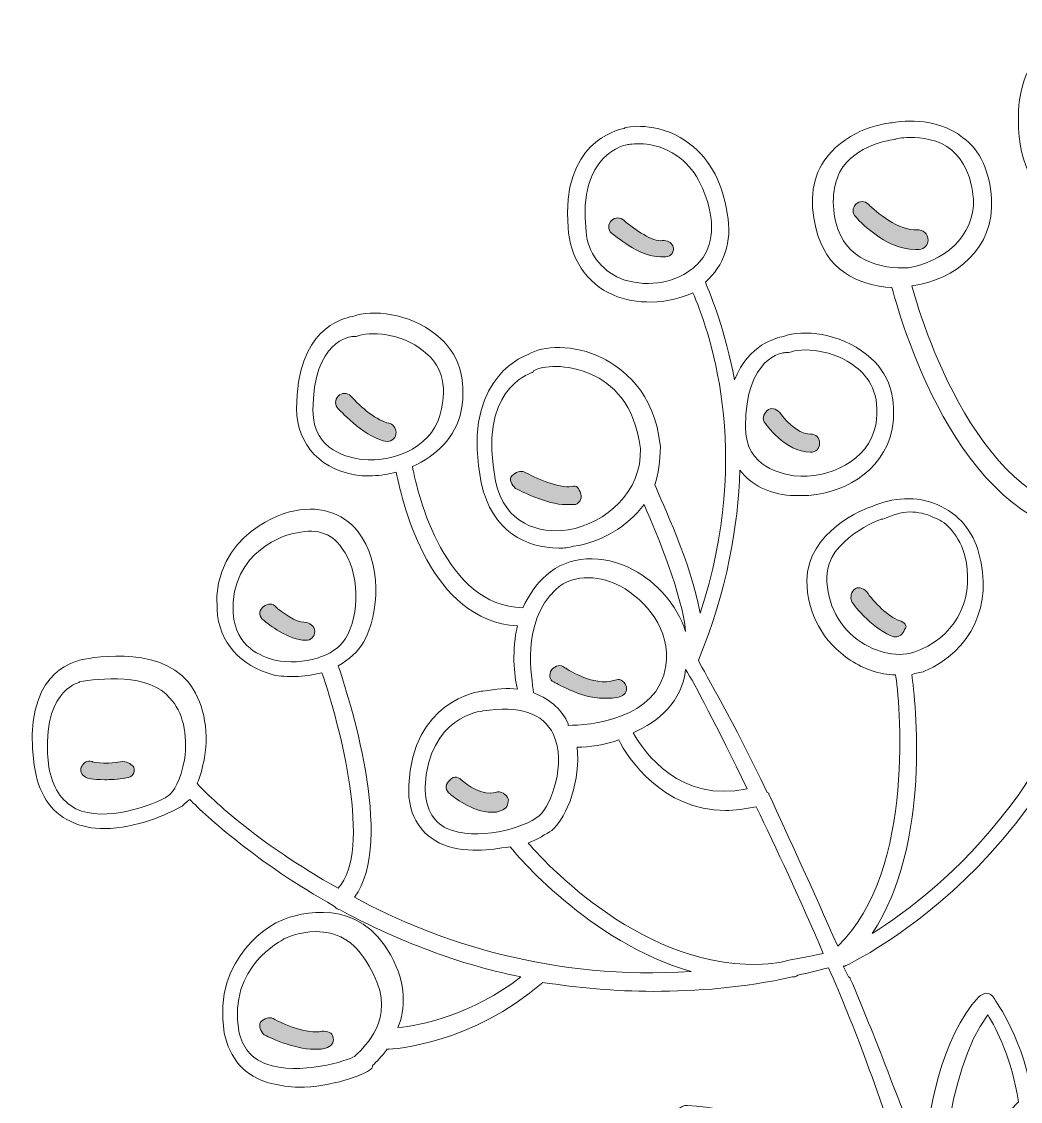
# Model space of a CAD drawing. Extents: x 115 to 387, y -483 to -6.
# Drawn here: x 115.3 to 216.5, y -115.1 to -5.7 of the extents above; entities that cross this region are included whole.
import ezdxf

# ---------------------------------------------------------------- set-up
doc = ezdxf.new("R2010")
doc.units = 0
doc.header["$MEASUREMENT"] = 0
doc.layers.add('Layer 1', color=7, linetype='Continuous')

# ---------------------------------------------------------------- blocks, each defined once
blk = doc.blocks.new('block 2')
at = {"layer": 'Layer 1', "true_color": 0x444445}
h = blk.add_hatch(color=49, dxfattribs=at)
h.dxf.hatch_style = 2
edge = h.paths.add_edge_path()
edge.add_spline(control_points=[(206.05, -26.78), (204.22, -26.96), (201.84, -24.94), (201.1, -24.21), (200.74, -23.84), (200.19, -23.84), (199.82, -24.21), (199.45, -24.58), (199.45, -25.13), (199.82, -25.49), (200, -25.68), (202.75, -28.79), (205.87, -28.79), (206.05, -28.79), (206.24, -28.79), (206.24, -28.79), (206.79, -28.79), (207.15, -28.24), (207.15, -27.88), (207.15, -27.14), (206.6, -26.78), (206.05, -26.78)], knot_values=[0, 0, 0, 0, 1, 1, 1, 2, 2, 2, 3, 3, 3, 4, 4, 4, 5, 5, 5, 6, 6, 6, 7, 7, 7, 7], degree=3, periodic=1)
h = blk.add_hatch(color=49, dxfattribs=at)
h.dxf.hatch_style = 2
edge = h.paths.add_edge_path()
edge.add_spline(control_points=[(180.2, -27.88), (179.28, -28.06), (177.45, -26.78), (176.35, -25.86), (175.98, -25.49), (175.43, -25.49), (175.07, -25.86), (174.7, -26.23), (174.7, -26.78), (175.07, -27.14), (175.43, -27.33), (177.82, -29.53), (180.02, -29.53), (180.2, -29.53), (180.38, -29.53), (180.57, -29.53), (181.12, -29.53), (181.48, -28.98), (181.3, -28.43), (181.12, -28.06), (180.75, -27.88), (180.2, -27.88)], knot_values=[0, 0, 0, 0, 1, 1, 1, 2, 2, 2, 3, 3, 3, 4, 4, 4, 5, 5, 5, 6, 6, 6, 7, 7, 7, 7], degree=3, periodic=1)
h = blk.add_hatch(color=49, dxfattribs=at)
h.dxf.hatch_style = 2
edge = h.paths.add_edge_path()
edge.add_spline(control_points=[(152.52, -46.39), (151.42, -46.21), (149.58, -44.74), (148.67, -43.64), (148.3, -43.28), (147.75, -43.28), (147.38, -43.64), (147.02, -44.01), (147.02, -44.56), (147.38, -44.93), (147.75, -45.29), (150.32, -48.04), (152.33, -48.23), (152.33, -48.23), (152.33, -48.23), (152.33, -48.23), (152.88, -48.23), (153.25, -47.86), (153.25, -47.31), (153.25, -46.94), (152.88, -46.39), (152.52, -46.39)], knot_values=[0, 0, 0, 0, 1, 1, 1, 2, 2, 2, 3, 3, 3, 4, 4, 4, 5, 5, 5, 6, 6, 6, 7, 7, 7, 7], degree=3, periodic=1)
h = blk.add_hatch(color=49, dxfattribs=at)
h.dxf.hatch_style = 2
edge = h.paths.add_edge_path()
edge.add_spline(control_points=[(195.24, -49.33), (195.79, -49.33), (196.15, -48.96), (196.15, -48.41), (196.15, -47.86), (195.79, -47.49), (195.24, -47.49), (193.77, -47.49), (192.49, -45.84), (192.12, -45.29), (191.75, -44.93), (191.2, -44.74), (190.84, -45.11), (190.47, -45.48), (190.29, -46.03), (190.65, -46.39), (190.65, -46.39), (192.67, -49.33), (195.24, -49.33)], knot_values=[0, 0, 0, 0, 1, 1, 1, 2, 2, 2, 3, 3, 3, 4, 4, 4, 5, 5, 5, 6, 6, 6, 6], degree=3, periodic=1)
h = blk.add_hatch(color=49, dxfattribs=at)
h.dxf.hatch_style = 2
edge = h.paths.add_edge_path()
edge.add_spline(control_points=[(171.03, -52.81), (169.75, -52.99), (167.18, -51.89), (166.27, -51.34), (165.9, -51.16), (165.35, -51.34), (164.98, -51.71), (164.62, -52.08), (164.98, -52.63), (165.35, -52.99), (165.72, -53.18), (168.47, -54.64), (170.48, -54.64), (170.67, -54.64), (170.85, -54.64), (171.22, -54.64), (171.77, -54.64), (172.13, -54.09), (171.95, -53.54), (171.77, -52.99), (171.58, -52.63), (171.03, -52.81)], knot_values=[0, 0, 0, 0, 1, 1, 1, 2, 2, 2, 3, 3, 3, 4, 4, 4, 5, 5, 5, 6, 6, 6, 7, 7, 7, 7], degree=3, periodic=1)
h = blk.add_hatch(color=49, dxfattribs=at)
h.dxf.hatch_style = 2
edge = h.paths.add_edge_path()
edge.add_spline(control_points=[(204.22, -66.38), (203.12, -66.01), (201.65, -64.54), (200.92, -63.44), (200.55, -63.08), (200, -62.89), (199.64, -63.26), (199.27, -63.63), (199.27, -64.18), (199.45, -64.54), (199.64, -64.91), (201.84, -67.48), (203.67, -68.03), (203.67, -68.03), (203.85, -68.03), (203.85, -68.03), (204.22, -68.03), (204.59, -67.84), (204.77, -67.29), (205.14, -66.93), (204.77, -66.56), (204.22, -66.38)], knot_values=[0, 0, 0, 0, 1, 1, 1, 2, 2, 2, 3, 3, 3, 4, 4, 4, 5, 5, 5, 6, 6, 6, 7, 7, 7, 7], degree=3, periodic=1)
h = blk.add_hatch(color=49, dxfattribs=at)
h.dxf.hatch_style = 2
edge = h.paths.add_edge_path()
edge.add_spline(control_points=[(143.9, -66.56), (143.17, -66.56), (141.7, -65.64), (140.97, -64.91), (140.6, -64.54), (140.05, -64.73), (139.68, -65.09), (139.32, -65.46), (139.32, -66.01), (139.87, -66.38), (140.23, -66.74), (142.43, -68.39), (144.08, -68.39), (144.63, -68.39), (145, -68.03), (145, -67.48), (145, -66.93), (144.45, -66.56), (143.9, -66.56)], knot_values=[0, 0, 0, 0, 1, 1, 1, 2, 2, 2, 3, 3, 3, 4, 4, 4, 5, 5, 5, 6, 6, 6, 6], degree=3, periodic=1)
h = blk.add_hatch(color=49, dxfattribs=at)
h.dxf.hatch_style = 2
edge = h.paths.add_edge_path()
edge.add_spline(control_points=[(169.2, -72.61), (169.38, -72.61), (171.77, -74.26), (174.33, -74.26), (174.88, -74.26), (175.43, -74.26), (175.98, -74.08), (176.53, -73.89), (176.72, -73.34), (176.53, -72.98), (176.35, -72.43), (175.8, -72.24), (175.43, -72.43), (173.23, -73.16), (170.3, -71.14), (170.3, -71.14), (169.93, -70.78), (169.38, -70.96), (169.02, -71.33), (168.65, -71.88), (168.83, -72.43), (169.2, -72.61)], knot_values=[0, 0, 0, 0, 1, 1, 1, 2, 2, 2, 3, 3, 3, 4, 4, 4, 5, 5, 5, 6, 6, 6, 7, 7, 7, 7], degree=3, periodic=1)
h = blk.add_hatch(color=49, dxfattribs=at)
h.dxf.hatch_style = 2
edge = h.paths.add_edge_path()
edge.add_spline(control_points=[(125.57, -80.68), (123.37, -81.05), (122.45, -80.68), (122.45, -80.68), (121.9, -80.5), (121.53, -80.86), (121.35, -81.23), (121.17, -81.78), (121.53, -82.15), (121.9, -82.33), (121.9, -82.33), (122.45, -82.51), (123.73, -82.51), (124.28, -82.51), (125.02, -82.51), (125.93, -82.33), (126.48, -82.33), (126.85, -81.78), (126.67, -81.23), (126.48, -81.05), (126.12, -80.68), (125.57, -80.68)], knot_values=[0, 0, 0, 0, 1, 1, 1, 2, 2, 2, 3, 3, 3, 4, 4, 4, 5, 5, 5, 6, 6, 6, 7, 7, 7, 7], degree=3, periodic=1)
h = blk.add_hatch(color=49, dxfattribs=at)
h.dxf.hatch_style = 2
edge = h.paths.add_edge_path()
edge.add_spline(control_points=[(163.33, -83.8), (162.05, -84.16), (160.4, -83.06), (159.85, -82.51), (159.48, -82.15), (158.93, -82.15), (158.57, -82.7), (158.2, -83.06), (158.2, -83.61), (158.75, -83.98), (158.93, -84.16), (160.95, -85.81), (162.97, -85.81), (163.33, -85.81), (163.52, -85.81), (163.88, -85.63), (164.43, -85.45), (164.62, -85.08), (164.62, -84.53), (164.43, -83.98), (163.88, -83.61), (163.33, -83.8)], knot_values=[0, 0, 0, 0, 1, 1, 1, 2, 2, 2, 3, 3, 3, 4, 4, 4, 5, 5, 5, 6, 6, 6, 7, 7, 7, 7], degree=3, periodic=1)
h = blk.add_hatch(color=49, dxfattribs=at)
h.dxf.hatch_style = 2
edge = h.paths.add_edge_path()
edge.add_spline(control_points=[(145.73, -108), (144.27, -108.36), (141.7, -107.26), (140.78, -106.71), (140.42, -106.53), (139.87, -106.71), (139.5, -107.08), (139.32, -107.45), (139.5, -108), (139.87, -108.36), (140.23, -108.55), (142.8, -109.83), (145, -109.83), (145.37, -109.83), (145.92, -109.83), (146.28, -109.65), (146.83, -109.46), (147.02, -108.91), (146.83, -108.55), (146.83, -108.18), (146.28, -108), (145.73, -108)], knot_values=[0, 0, 0, 0, 1, 1, 1, 2, 2, 2, 3, 3, 3, 4, 4, 4, 5, 5, 5, 6, 6, 6, 7, 7, 7, 7], degree=3, periodic=1)
at = {"layer": 'Layer 1', "lineweight": 0}
for points, knots in [([(384.62, -45.29), (382.06, -43.28), (378.39, -42.91), (375.82, -43.09), (377.84, -40.53), (378.94, -36.86), (378.21, -33.93), (377.66, -31.18), (375.64, -29.34), (372.52, -28.79), (370.51, -28.43), (368.86, -28.98), (367.39, -30.08), (364.64, -32.28), (363.72, -36.86), (363.36, -39.43), (360.97, -37.59), (357.49, -36.68), (354.56, -37.41), (356.02, -35.94), (356.76, -34.11), (356.57, -32.28), (356.39, -29.89), (354.56, -27.69), (351.81, -26.41), (348.69, -24.94), (345.02, -25.13), (341.54, -26.78), (342.27, -24.76), (342.82, -22.19), (341.72, -19.81), (340.62, -17.43), (338.06, -15.96), (334.21, -15.59), (330.91, -15.23), (328.34, -15.96), (327.06, -17.79), (325.04, -20.54), (325.96, -25.13), (326.69, -27.88), (324.67, -26.96), (321.74, -26.04), (319.17, -26.96), (317.16, -27.69), (315.87, -29.34), (315.14, -32.09), (314.04, -36.13), (315.51, -38.33), (317.16, -39.43), (319.91, -41.44), (324.31, -41.63), (327.42, -40.71), (326.87, -43.09), (326.32, -47.31), (328.34, -50.24), (328.34, -50.43), (328.52, -50.43), (328.52, -50.61), (326.69, -50.61), (324.49, -50.79), (322.47, -52.08), (320.09, -53.36), (318.44, -55.74), (317.71, -58.86), (317.16, -61.24), (317.34, -63.08), (318.07, -64.54), (317.71, -64.91), (316.97, -66.19), (315.87, -67.66), (315.32, -68.39), (314.41, -68.03), (314.41, -67.11), (314.59, -64.91), (314.59, -62.34), (314.04, -59.96), (315.32, -59.41), (316.61, -58.68), (317.52, -57.58), (320.09, -54.83), (320.09, -50.98), (317.71, -47.49), (316.24, -45.29), (314.41, -44.01), (312.02, -43.83), (308.54, -43.28), (305.06, -45.11), (302.85, -46.58), (303.4, -43.28), (302.31, -39.43), (300.29, -37.04), (298.27, -34.84), (295.52, -34.29), (292.59, -35.39), (290.75, -36.13), (289.47, -37.41), (288.74, -39.24), (287.45, -42.73), (289.1, -47.31), (290.02, -49.69), (286.72, -49.14), (282.87, -50.43), (280.67, -52.99), (278.29, -55.56), (278.1, -58.86), (279.75, -62.16), (280.85, -64.36), (282.5, -65.64), (284.52, -66.19), (288, -67.11), (291.85, -65.64), (294.24, -64.36), (293.69, -67.84), (295.15, -71.33), (297.9, -73.34), (299.37, -74.44), (301.02, -74.99), (302.67, -74.99), (304.69, -74.99), (306.71, -74.26), (308.36, -72.79), (310.37, -71.14), (311.47, -69.13), (311.47, -66.93), (311.47, -64.54), (310.37, -62.16), (309.27, -60.51), (310.19, -60.69), (311.11, -60.51), (312.21, -60.51), (313.67, -68.03), (310.92, -75.36), (310.74, -75.91), (308.54, -79.58), (306.34, -83.43), (305.61, -86), (302.49, -85.63), (300.1, -86.18), (299, -86.55), (297.35, -84.35), (292.77, -81.96), (288.37, -83.06), (286.9, -83.43), (284.89, -83.43), (282.5, -83.43), (281.4, -83.43), (280.3, -83.43), (279.2, -83.43), (276.82, -79.03), (273.89, -75.55), (270.77, -72.98), (275.35, -45.48), (261.97, -34.66), (261.42, -34.11), (261.42, -34.11), (261.42, -34.11), (261.42, -34.11), (261.42, -34.11), (261.24, -34.11), (261.24, -34.11), (261.24, -34.11), (261.05, -34.11), (261.05, -34.11), (261.05, -34.11), (261.05, -34.11), (261.05, -34.11), (261.05, -34.11), (260.87, -34.11), (260.87, -34.11), (260.87, -34.11), (260.87, -34.11), (260.69, -34.11), (260.69, -34.11), (260.69, -34.11), (260.69, -34.11), (260.69, -34.11), (260.5, -34.11), (260.5, -34.11), (260.5, -34.11), (260.32, -34.11), (260.32, -34.11), (260.32, -34.11), (260.32, -34.11), (260.14, -34.29), (260.14, -34.29), (260.14, -34.29), (259.95, -34.48), (250.42, -46.94), (253.17, -61.06), (254.27, -65.64), (246.02, -63.99), (239.24, -65.09), (239.24, -65.09), (239.24, -65.09), (239.24, -65.09), (239.24, -65.09), (239.24, -65.09), (239.24, -65.09), (239.05, -65.09), (239.05, -65.09), (238.87, -65.09), (238.87, -65.28), (238.87, -65.28), (238.87, -65.28), (238.69, -65.28), (238.69, -65.28), (238.5, -65.46), (238.5, -65.46), (238.5, -65.46), (238.5, -65.46), (238.5, -65.46), (238.5, -65.46), (238.5, -65.46), (238.5, -65.46), (238.5, -65.46), (238.5, -65.64), (238.5, -65.64), (238.5, -65.64), (238.5, -65.64), (238.5, -65.83), (238.5, -65.83), (238.5, -65.83), (238.5, -65.83), (238.32, -76.1), (243.45, -86.55), (245.1, -89.48), (244, -90.03), (242.72, -90.76), (241.62, -91.5), (238.87, -93.15), (235.75, -94.98), (232.27, -96.45), (224.2, -99.93), (222.55, -103.23), (222.55, -107.26), (222.55, -108.36), (222.92, -109.46), (223.47, -110.93), (222.37, -110.93), (220.35, -112.03), (218.7, -113.13), (218.34, -113.31), (217.97, -113.68), (217.6, -114.05), (216.5, -108), (213.75, -104.7), (213.75, -104.51), (213.57, -104.33), (213.39, -104.15), (213.02, -104.15), (212.84, -104.15), (212.47, -104.33), (212.29, -104.51), (208.44, -108.55), (207.15, -116.43), (206.6, -121.38), (205.32, -117.71), (203.85, -114.23), (202.57, -110.75), (201.47, -108), (200.37, -105.25), (199.27, -102.68), (199.27, -102.68), (199.27, -102.5), (199.09, -102.5), (198.9, -102.13), (198.72, -101.76), (198.54, -101.4), (198.54, -101.4), (198.72, -101.4), (198.72, -101.4), (199.09, -101.21), (224.57, -89.48), (227.69, -57.21), (239.97, -54.64), (241.07, -40.89), (241.07, -40.71), (241.07, -40.71), (241.07, -40.71), (241.07, -40.71), (242.35, -39.43), (243.09, -37.78), (242.9, -35.76), (242.72, -30.44), (239.97, -28.06), (238.32, -26.96), (236.3, -25.68), (233.92, -25.31), (232.45, -26.04), (231.72, -26.04), (228.97, -26.59), (226.95, -28.98), (226.4, -29.71), (226.04, -30.44), (225.67, -31.36), (225.3, -29.71), (224.75, -28.06), (224.39, -26.23), (224.75, -26.23), (224.94, -26.23), (225.3, -26.23), (227.69, -26.23), (230.25, -25.13), (232.09, -23.29), (235.02, -20.36), (235.39, -15.04), (233.19, -11.01), (230.99, -7.34), (227.32, -5.69), (223.1, -6.61), (222.55, -6.61), (220.35, -6.98), (218.52, -8.81), (216.87, -10.64), (216.14, -13.21), (216.32, -16.51), (216.5, -20.91), (218.7, -24.21), (222.19, -25.68), (222.37, -25.68), (222.37, -25.68), (222.55, -25.68), (222.55, -25.68), (222.55, -25.68), (222.55, -25.68), (226.04, -37.23), (226.95, -47.13), (226.22, -55.56), (213.2, -57.03), (206.79, -37.23), (205.5, -32.46), (209.9, -31.91), (213.94, -28.61), (213.57, -23.66), (213.39, -20.91), (212.47, -18.71), (210.64, -17.43), (207.89, -15.23), (204.04, -15.78), (203.49, -15.96), (202.94, -15.96), (199.09, -16.51), (196.89, -19.44), (195.42, -21.28), (195.05, -23.84), (195.79, -26.59), (196.7, -30.81), (200, -32.46), (203.49, -32.64), (204.59, -36.86), (210.82, -57.76), (224.75, -57.76), (225.12, -57.76), (225.67, -57.76), (226.04, -57.76), (223.47, -81.78), (208.25, -93.88), (201.47, -98.1), (207.52, -89.11), (205.87, -74.44), (205.5, -71.88), (205.87, -71.69), (206.42, -71.69), (206.79, -71.51), (211.55, -69.49), (213.75, -64.73), (212.29, -59.59), (211.74, -57.39), (210.27, -55.56), (208.07, -54.64), (206.05, -53.73), (203.49, -53.91), (201.47, -54.83), (200.74, -55.01), (194.87, -57.39), (194.87, -62.34), (194.87, -65.64), (196.52, -68.58), (199.27, -70.41), (200.74, -71.33), (202.2, -71.88), (203.85, -71.88), (204.22, -74.08), (206.05, -91.68), (197.99, -99.38), (195.42, -93.51), (193.04, -88.38), (191.02, -83.98), (191.02, -83.98), (191.02, -83.98), (191.02, -83.98), (191.02, -83.98), (191.02, -83.8), (190.84, -83.8), (187.35, -76.46), (184.6, -71.88), (183.87, -70.41), (186.8, -63.26), (187.9, -56.84), (188.09, -51.16), (189.19, -52.63), (191.02, -53.54), (193.22, -53.73), (193.59, -53.73), (193.95, -53.73), (194.32, -53.73), (198.35, -53.73), (202.57, -51.34), (203.49, -47.13), (204.04, -44.01), (203.3, -41.26), (200.92, -39.43), (198.17, -37.23), (194.5, -36.86), (192.49, -37.59), (191.75, -37.78), (189, -38.33), (187.54, -41.99), (186.62, -37.04), (185.15, -33.56), (184.6, -32.09), (186.43, -30.44), (187.35, -28.06), (186.8, -25.13), (186.25, -21.64), (184.78, -19.26), (182.58, -17.79), (179.65, -15.78), (176.53, -16.33), (176.35, -16.51), (175.62, -16.69), (169.93, -17.98), (170.67, -26.59), (170.85, -29.53), (172.5, -32.28), (175.25, -33.38), (176.35, -33.93), (177.82, -34.11), (179.1, -34.11), (180.57, -34.11), (182.03, -33.74), (183.32, -33.19), (184.78, -36.49), (189.55, -49.14), (184.05, -65.64), (183.13, -60.51), (180.2, -54.46), (179.47, -52.63), (179.83, -51.53), (180.02, -50.24), (180.02, -48.78), (179.47, -43.09), (175.98, -40.71), (174.15, -39.79), (171.22, -38.33), (168.1, -38.51), (166.63, -39.43), (165.53, -39.79), (159.85, -42.54), (161.87, -52.44), (162.97, -57.39), (166.45, -59.04), (169.75, -59.04), (170.3, -59.04), (170.67, -59.04), (171.22, -58.86), (173.97, -58.49), (176.72, -56.84), (178.37, -54.64), (179.83, -57.94), (182.22, -63.81), (182.58, -67.48), (181.67, -64.73), (179.65, -62.53), (177.27, -61.24), (174.15, -59.59), (170.67, -59.78), (168.47, -61.79), (167.37, -62.71), (166.63, -63.99), (166.08, -65.09), (158.2, -64.91), (155.45, -53.73), (154.9, -50.79), (157.28, -49.69), (159.3, -47.86), (159.85, -45.11), (160.4, -41.99), (159.67, -39.24), (157.28, -37.41), (154.53, -35.21), (150.87, -34.84), (148.85, -35.58), (147.75, -35.76), (143.17, -36.86), (143.17, -44.93), (143.17, -48.59), (145.73, -51.34), (149.77, -51.71), (150.13, -51.71), (150.5, -51.71), (150.87, -51.71), (151.6, -51.71), (152.52, -51.53), (153.25, -51.34), (153.98, -54.83), (156.73, -66.38), (165.53, -66.93), (164.98, -69.31), (165.17, -71.88), (165.53, -73.34), (164.62, -73.16), (163.33, -73.34), (162.05, -73.53), (161.5, -73.53), (154.9, -74.63), (154.53, -83.06), (154.35, -86.55), (156.18, -88.2), (157.65, -88.93), (158.75, -89.48), (160.22, -89.66), (161.5, -89.66), (162.6, -89.66), (163.7, -89.48), (164.8, -89.3), (164.8, -89.3), (164.8, -89.3), (164.8, -89.3), (165.17, -89.85), (172.87, -99.01), (183.13, -101.95), (169.2, -102.86), (157.47, -99.01), (149.03, -94.43), (153.25, -88.75), (148.3, -73.71), (147.38, -70.96), (148.48, -70.41), (149.4, -69.49), (149.95, -68.58), (151.6, -65.64), (151.78, -60.51), (149.4, -57.39), (147.75, -55.38), (145.37, -54.64), (142.43, -55.38), (142.43, -55.38), (142.43, -55.38), (142.43, -55.38), (142.43, -55.38), (134.55, -57.39), (135.1, -65.28), (135.28, -68.58), (137.48, -70.96), (140.78, -71.88), (141.52, -72.06), (142.25, -72.06), (142.98, -72.06), (143.9, -72.06), (144.82, -71.88), (145.73, -71.69), (147.57, -77.01), (150.87, -89.66), (147.38, -93.51), (139.13, -88.93), (134, -83.98), (133.08, -82.88), (133.45, -82.15), (133.63, -81.23), (133.82, -80.31), (134.37, -77.38), (133.63, -74.44), (132.17, -72.61), (129.05, -68.76), (121.72, -70.23), (121.17, -70.41), (120.62, -70.59), (115.3, -71.69), (116.58, -81.05), (116.95, -83.8), (118.23, -85.81), (120.25, -86.73), (121.35, -87.28), (122.45, -87.46), (123.73, -87.46), (126.85, -87.46), (130.15, -86), (131.43, -85.26), (131.8, -85.08), (131.98, -84.71), (132.35, -84.53), (134, -86.18), (139.13, -90.95), (147.02, -95.35), (147.02, -95.35), (147.02, -95.35), (147.02, -95.35), (147.2, -95.53), (147.38, -95.71), (147.57, -95.71), (152.7, -98.46), (158.75, -101.03), (165.9, -102.5), (160.95, -106.35), (155.63, -107.45), (153.43, -107.63), (154.17, -105.8), (154.35, -103.23), (152.7, -100.3), (149.58, -94.43), (143.53, -95.9), (141.52, -96.81), (140.97, -97), (134.55, -100.3), (135.83, -108.18), (136.38, -110.75), (137.85, -112.58), (140.6, -113.31), (141.52, -113.5), (142.43, -113.68), (143.35, -113.68), (146.65, -113.68), (150.13, -112.4), (150.68, -111.85), (150.68, -111.85), (150.87, -111.66), (150.87, -111.48), (151.23, -111.11), (151.78, -110.56), (152.33, -109.83), (153.07, -109.83), (160.95, -109.28), (168.1, -103.05), (171.58, -103.6), (175.43, -103.96), (179.28, -103.96), (183.68, -103.96), (188.45, -103.6), (193.4, -102.5), (193.59, -102.5), (193.77, -102.5), (193.95, -102.31), (193.95, -102.31), (193.95, -102.31), (193.95, -102.31), (195.05, -102.13), (196.15, -101.76), (197.07, -101.58), (198.35, -104.51), (199.64, -107.63), (200.92, -111.11), (202.39, -115.15), (203.85, -119.36), (205.14, -123.58), (201.65, -121.38), (192.67, -116.25), (182.77, -115.51), (182.4, -115.51), (182.03, -115.7), (181.85, -115.88), (181.67, -116.25), (181.67, -116.61), (181.85, -116.8), (182.4, -117.71), (193.77, -137.7), (209.17, -138.43), (214.3, -158.05), (217.05, -175.65), (217.42, -177.85), (217.24, -178.4), (216.87, -179.13), (216.69, -179.68), (216.32, -180.96), (215.77, -182.43), (215.04, -182.8), (214.67, -182.98), (214.3, -183.16), (213.94, -182.98), (213.39, -182.8), (211.74, -181.7), (209.9, -176.38), (209.54, -175.46), (209.17, -174.36), (208.8, -173.08), (204.59, -160.25), (202.2, -154.2), (199.45, -154.38), (196.7, -154.56), (196.34, -156.95), (195.97, -159.15), (195.79, -160.06), (195.6, -160.8), (195.42, -161.71), (195.24, -162.08), (195.24, -162.26), (195.24, -162.45), (194.14, -161.71), (191.57, -156.95), (189.92, -153.65), (187.35, -148.88), (179.1, -134.95), (174.7, -134.21), (173.97, -134.03), (173.42, -134.21), (172.87, -134.76), (171.22, -136.41), (171.58, -139.35), (172.13, -142.28), (172.32, -143.75), (172.68, -146.5), (172.13, -146.68), (170.85, -146.68), (164.43, -143.01), (159.12, -140.08), (148.3, -133.85), (142.98, -131.1), (140.97, -131.83), (140.6, -132.01), (140.23, -132.38), (140.05, -132.75), (139.5, -134.76), (142.98, -139.16), (151.23, -148.33), (155.82, -153.46), (160.95, -159.33), (161.32, -161.16), (161.5, -162.26), (161.13, -162.45), (158.75, -163), (156.73, -163.55), (153.8, -164.28), (154.17, -167.76), (154.53, -170.7), (161.68, -173.26), (173.05, -177.48), (179.83, -179.86), (191.2, -184.08), (191.02, -185.91), (190.84, -187.75), (188.64, -187.75), (184.78, -187.56), (181.85, -187.38), (178.73, -187.2), (177.27, -189.21), (176.9, -189.76), (176.72, -190.5), (177.08, -191.23), (178.55, -195.45), (193.77, -200.95), (197.44, -202.05), (200.74, -203.15), (202.39, -205.72), (202.2, -207.18), (202.2, -207.37), (202.02, -208.1), (200.74, -207.92), (200, -207.92), (199.09, -207.73), (198.17, -207.55), (195.05, -207.18), (191.94, -206.82), (190.29, -208.28), (189.55, -209.02), (189.37, -210.12), (189.55, -211.4), (190.1, -214.33), (195.24, -214.88), (201.84, -215.62), (207.34, -216.17), (214.12, -216.72), (215.04, -219.28), (215.22, -220.02), (215.4, -220.75), (215.04, -221.3), (214.3, -222.22), (211.55, -222.03), (209.72, -221.85), (208.44, -221.85), (207.52, -221.67), (206.97, -221.85), (206.05, -222.03), (205.32, -222.77), (205.32, -223.87), (205.32, -225.88), (207.89, -228.45), (213.57, -229.92), (218.34, -231.02), (226.95, -233.22), (232.27, -234.68), (232.27, -234.68), (232.45, -235.23), (232.45, -235.23), (232.82, -236.88), (233.74, -240.18), (234.84, -246.6), (221.45, -247.15), (207.89, -248.25), (205.32, -251), (204.22, -251.37), (200, -252.65), (200, -256.5), (200, -258.7), (200.92, -259.8), (201.84, -260.53), (200.74, -261.45), (199.45, -262.73), (198.9, -264.57), (198.9, -264.57), (198.9, -264.57), (198.9, -264.75), (198.9, -264.75), (198.9, -264.93), (198.9, -264.93), (198.9, -264.93), (198.9, -265.12), (198.9, -265.12), (198.54, -266.77), (198.9, -268.42), (200, -270.25), (199.82, -270.43), (199.82, -270.62), (199.64, -270.8), (199.09, -269.88), (197.99, -267.5), (197.44, -260.53), (197.25, -259.43), (194.32, -245.32), (191.94, -240), (191.94, -240), (191.94, -239.82), (191.94, -239.82), (190.47, -236.33), (188.82, -233.03), (186.8, -230.28), (186.8, -230.1), (186.62, -229.92), (186.44, -229.73), (184.79, -227.35), (182.95, -225.15), (180.93, -223.68), (180.75, -223.5), (180.57, -223.32), (180.38, -223.32), (178.37, -222.03), (176.35, -221.12), (174.15, -221.12), (169.75, -220.93), (166.08, -222.4), (162.97, -225.52), (162.05, -226.25), (161.5, -227.17), (160.77, -228.08), (160.77, -228.08), (160.58, -228.27), (160.58, -228.27), (157.47, -232.67), (156.37, -237.62), (156.37, -239.82), (156.37, -239.82), (156.37, -239.82), (156.37, -239.82), (156.37, -239.82), (156.37, -239.82), (156.37, -239.82), (156.37, -240.18), (156.92, -271.72), (189.55, -279.23), (185.89, -280.7), (177.82, -283.27), (162.78, -286.38), (161.13, -286.75), (159.3, -287.12), (157.65, -287.67), (157.65, -287.67), (157.65, -287.67), (157.65, -287.67), (157.65, -287.67), (157.65, -287.67), (157.65, -287.67), (138.03, -293.9), (120.62, -312.05), (122.27, -340.65), (122.27, -341.02), (122.45, -341.2), (122.82, -341.39), (124.83, -342.49), (129.42, -344.87), (132.17, -344.87), (132.72, -344.87), (133.08, -344.87), (133.45, -344.5), (134, -344.14), (134.37, -343.59), (134.37, -342.85), (134.37, -342.49), (134.37, -342.12), (134.37, -341.57), (133.27, -323.6), (138.58, -310.95), (150.32, -304.17), (162.05, -297.38), (168.47, -295.55), (174.33, -293.9), (175.25, -293.72), (175.98, -293.35), (176.9, -293.17), (169.02, -298.85), (163.7, -307.28), (161.13, -332.22), (158.02, -362.65), (159.3, -436.17), (164.25, -452.86), (169.2, -469.36), (188.27, -474.31), (189, -474.49), (189.37, -474.49), (223.84, -481.46), (261.97, -482.74), (261.97, -482.74), (261.97, -482.74), (261.97, -482.74), (261.97, -482.74), (261.97, -482.74), (261.97, -482.74), (299.92, -481.27), (334.57, -474.49), (334.94, -474.49), (335.67, -474.31), (354.74, -469.36), (359.69, -452.86), (364.64, -436.36), (365.92, -362.65), (362.81, -332.22), (359.51, -301.05), (352.17, -295.55), (340.44, -289.13), (331.09, -284), (326.32, -280.33), (324.67, -279.05), (326.87, -275.75), (325.22, -271.9), (323.76, -269.88), (324.86, -268.23), (325.22, -266.4), (324.86, -264.75), (324.86, -264.75), (324.86, -264.57), (324.86, -264.57), (324.86, -264.57), (324.86, -264.38), (324.86, -264.38), (324.86, -264.38), (324.86, -264.38), (324.86, -264.38), (324.31, -262.55), (323.02, -261.27), (321.92, -260.53), (323.02, -259.8), (323.76, -258.7), (323.76, -256.5), (323.76, -252.65), (319.54, -251.37), (318.44, -251), (317.16, -249.72), (312.94, -248.62), (307.26, -247.88), (307.81, -245.5), (308.36, -243.48), (308.91, -241.65), (311.84, -241.28), (314.41, -239.08), (316.24, -236.88), (316.42, -236.7), (316.61, -236.33), (316.97, -235.78), (333.47, -232.85), (337.51, -218.37), (337.51, -218.18), (337.51, -217.82), (337.51, -217.63), (337.32, -217.45), (337.32, -217.27), (337.14, -217.27), (336.96, -217.27), (340.99, -211.22), (346.12, -194.35), (346.12, -192.15), (346.12, -188.48), (335.49, -185.73), (333.84, -185.55), (332.74, -185.36), (331.09, -187.38), (329.44, -190.5), (329.99, -188.66), (330.36, -187.01), (330.36, -186.46), (330.36, -185.73), (329.99, -185), (329.07, -184.26), (327.79, -183.16), (325.04, -182.06), (322.11, -181.15), (322.11, -181.15), (322.11, -181.15), (322.11, -181.15), (322.11, -181.15), (322.11, -181.15), (321.92, -181.15), (318.26, -180.05), (314.22, -179.5), (311.29, -180.05), (306.16, -181.15), (302.85, -195.63), (301.75, -201.32), (301.75, -201.32), (301.75, -201.32), (301.75, -201.32), (301.57, -201.13), (301.2, -200.95), (301.02, -200.95), (300.65, -200.95), (300.47, -201.13), (300.29, -201.5), (292.59, -215.8), (300.29, -226.98), (302.12, -229.37), (302.12, -229.55), (301.94, -229.73), (301.94, -230.1), (301.02, -235.6), (302.12, -239.45), (304.69, -241.1), (304.5, -242.02), (303.96, -244.22), (303.4, -247.7), (301.75, -247.52), (299.92, -247.33), (298.27, -247.33), (296.25, -237.25), (294.05, -227.35), (291.67, -217.63), (299.92, -193.43), (308.72, -173.81), (308.91, -173.45), (308.91, -173.45), (308.91, -173.26), (308.91, -173.26), (321.01, -169.05), (332.01, -162.45), (338.97, -156.95), (342.09, -154.38), (347.41, -149.8), (347.41, -146.5), (347.59, -139.53), (342.09, -133.66), (340.44, -132.01), (340.99, -130.55), (340.99, -128.9), (340.81, -127.61), (340.07, -124.5), (338.06, -121.56), (335.86, -119.36), (336.22, -118.08), (336.77, -116.98), (337.14, -115.88), (338.06, -115.33), (341.36, -112.95), (344.11, -112.58), (344.66, -112.58), (345.02, -112.03), (344.84, -111.48), (344.84, -110.93), (344.29, -110.56), (343.74, -110.75), (342.82, -110.93), (341.91, -111.11), (340.81, -111.66), (340.07, -112.03), (339.34, -111.11), (339.71, -110.38), (342.09, -106.16), (344.29, -103.23), (345.94, -101.4), (345.21, -104.7), (345.76, -108.73), (347.59, -111.66), (349.24, -114.23), (351.62, -115.51), (354.56, -115.51), (356.21, -115.51), (358.04, -115.15), (359.87, -114.23), (363.54, -112.58), (365.74, -110.2), (366.11, -107.45), (366.66, -103.78), (364.64, -100.3), (362.81, -97.91), (366.66, -98.28), (371.24, -96.08), (373.62, -93.33), (376.01, -90.4), (375.64, -87.1), (373.07, -84.16), (370.87, -81.96), (368.49, -80.68), (365.74, -80.68), (363.72, -80.68), (361.89, -81.23), (360.42, -81.96), (360.79, -79.76), (360.61, -77.2), (359.87, -75.18), (359.14, -73.34), (356.76, -69.49), (350.34, -72.06), (348.87, -72.61), (347.59, -73.34), (346.67, -74.08), (346.86, -72.06), (346.31, -70.04), (345.76, -68.58), (347.96, -69.13), (351.26, -69.31), (354.19, -67.84), (356.02, -66.74), (357.49, -65.09), (358.22, -62.89), (358.22, -62.89), (358.22, -63.08), (358.22, -63.08), (359.51, -66.19), (362.26, -67.84), (365.56, -67.84), (366.11, -67.84), (366.66, -67.84), (367.21, -67.66), (369.59, -67.29), (371.42, -66.19), (372.71, -64.36), (373.99, -62.34), (374.17, -59.96), (373.99, -58.13), (376.19, -59.78), (379.31, -60.51), (382.06, -59.59), (385.54, -58.49), (387.37, -55.38), (387.19, -51.34), (387.37, -48.59), (386.46, -46.58), (384.62, -45.29)], [0, 0, 0, 0, 1, 1, 1, 2, 2, 2, 3, 3, 3, 4, 4, 4, 5, 5, 5, 6, 6, 6, 7, 7, 7, 8, 8, 8, 9, 9, 9, 10, 10, 10, 11, 11, 11, 12, 12, 12, 13, 13, 13, 14, 14, 14, 15, 15, 15, 16, 16, 16, 17, 17, 17, 18, 18, 18, 19, 19, 19, 20, 20, 20, 21, 21, 21, 22, 22, 22, 23, 23, 23, 24, 24, 24, 25, 25, 25, 26, 26, 26, 27, 27, 27, 28, 28, 28, 29, 29, 29, 30, 30, 30, 31, 31, 31, 32, 32, 32, 33, 33, 33, 34, 34, 34, 35, 35, 35, 36, 36, 36, 37, 37, 37, 38, 38, 38, 39, 39, 39, 40, 40, 40, 41, 41, 41, 42, 42, 42, 43, 43, 43, 44, 44, 44, 45, 45, 45, 46, 46, 46, 47, 47, 47, 48, 48, 48, 49, 49, 49, 50, 50, 50, 51, 51, 51, 52, 52, 52, 53, 53, 53, 54, 54, 54, 55, 55, 55, 56, 56, 56, 57, 57, 57, 58, 58, 58, 59, 59, 59, 60, 60, 60, 61, 61, 61, 62, 62, 62, 63, 63, 63, 64, 64, 64, 65, 65, 65, 66, 66, 66, 67, 67, 67, 68, 68, 68, 69, 69, 69, 70, 70, 70, 71, 71, 71, 72, 72, 72, 73, 73, 73, 74, 74, 74, 75, 75, 75, 76, 76, 76, 77, 77, 77, 78, 78, 78, 79, 79, 79, 80, 80, 80, 81, 81, 81, 82, 82, 82, 83, 83, 83, 84, 84, 84, 85, 85, 85, 86, 86, 86, 87, 87, 87, 88, 88, 88, 89, 89, 89, 90, 90, 90, 91, 91, 91, 92, 92, 92, 93, 93, 93, 94, 94, 94, 95, 95, 95, 96, 96, 96, 97, 97, 97, 98, 98, 98, 99, 99, 99, 100, 100, 100, 101, 101, 101, 102, 102, 102, 103, 103, 103, 104, 104, 104, 105, 105, 105, 106, 106, 106, 107, 107, 107, 108, 108, 108, 109, 109, 109, 110, 110, 110, 111, 111, 111, 112, 112, 112, 113, 113, 113, 114, 114, 114, 115, 115, 115, 116, 116, 116, 117, 117, 117, 118, 118, 118, 119, 119, 119, 120, 120, 120, 121, 121, 121, 122, 122, 122, 123, 123, 123, 124, 124, 124, 125, 125, 125, 126, 126, 126, 127, 127, 127, 128, 128, 128, 129, 129, 129, 130, 130, 130, 131, 131, 131, 132, 132, 132, 133, 133, 133, 134, 134, 134, 135, 135, 135, 136, 136, 136, 137, 137, 137, 138, 138, 138, 139, 139, 139, 140, 140, 140, 141, 141, 141, 142, 142, 142, 143, 143, 143, 144, 144, 144, 145, 145, 145, 146, 146, 146, 147, 147, 147, 148, 148, 148, 149, 149, 149, 150, 150, 150, 151, 151, 151, 152, 152, 152, 153, 153, 153, 154, 154, 154, 155, 155, 155, 156, 156, 156, 157, 157, 157, 158, 158, 158, 159, 159, 159, 160, 160, 160, 161, 161, 161, 162, 162, 162, 163, 163, 163, 164, 164, 164, 165, 165, 165, 166, 166, 166, 167, 167, 167, 168, 168, 168, 169, 169, 169, 170, 170, 170, 171, 171, 171, 172, 172, 172, 173, 173, 173, 174, 174, 174, 175, 175, 175, 176, 176, 176, 177, 177, 177, 178, 178, 178, 179, 179, 179, 180, 180, 180, 181, 181, 181, 182, 182, 182, 183, 183, 183, 184, 184, 184, 185, 185, 185, 186, 186, 186, 187, 187, 187, 188, 188, 188, 189, 189, 189, 190, 190, 190, 191, 191, 191, 192, 192, 192, 193, 193, 193, 194, 194, 194, 195, 195, 195, 196, 196, 196, 197, 197, 197, 198, 198, 198, 199, 199, 199, 200, 200, 200, 201, 201, 201, 202, 202, 202, 203, 203, 203, 204, 204, 204, 205, 205, 205, 206, 206, 206, 207, 207, 207, 208, 208, 208, 209, 209, 209, 210, 210, 210, 211, 211, 211, 212, 212, 212, 213, 213, 213, 214, 214, 214, 215, 215, 215, 216, 216, 216, 217, 217, 217, 218, 218, 218, 219, 219, 219, 220, 220, 220, 221, 221, 221, 222, 222, 222, 223, 223, 223, 224, 224, 224, 225, 225, 225, 226, 226, 226, 227, 227, 227, 228, 228, 228, 229, 229, 229, 230, 230, 230, 231, 231, 231, 232, 232, 232, 233, 233, 233, 234, 234, 234, 235, 235, 235, 236, 236, 236, 237, 237, 237, 238, 238, 238, 239, 239, 239, 240, 240, 240, 241, 241, 241, 242, 242, 242, 243, 243, 243, 244, 244, 244, 245, 245, 245, 246, 246, 246, 247, 247, 247, 248, 248, 248, 249, 249, 249, 250, 250, 250, 251, 251, 251, 252, 252, 252, 253, 253, 253, 254, 254, 254, 255, 255, 255, 256, 256, 256, 257, 257, 257, 258, 258, 258, 259, 259, 259, 260, 260, 260, 261, 261, 261, 262, 262, 262, 263, 263, 263, 264, 264, 264, 265, 265, 265, 266, 266, 266, 267, 267, 267, 268, 268, 268, 269, 269, 269, 270, 270, 270, 271, 271, 271, 272, 272, 272, 273, 273, 273, 274, 274, 274, 275, 275, 275, 276, 276, 276, 277, 277, 277, 278, 278, 278, 279, 279, 279, 280, 280, 280, 281, 281, 281, 282, 282, 282, 283, 283, 283, 284, 284, 284, 285, 285, 285, 286, 286, 286, 287, 287, 287, 288, 288, 288, 289, 289, 289, 290, 290, 290, 291, 291, 291, 292, 292, 292, 293, 293, 293, 294, 294, 294, 295, 295, 295, 296, 296, 296, 297, 297, 297, 298, 298, 298, 299, 299, 299, 300, 300, 300, 301, 301, 301, 302, 302, 302, 303, 303, 303, 304, 304, 304, 305, 305, 305, 306, 306, 306, 307, 307, 307, 308, 308, 308, 309, 309, 309, 310, 310, 310, 311, 311, 311, 312, 312, 312, 313, 313, 313, 314, 314, 314, 315, 315, 315, 316, 316, 316, 317, 317, 317, 318, 318, 318, 319, 319, 319, 320, 320, 320, 321, 321, 321, 322, 322, 322, 323, 323, 323, 324, 324, 324, 325, 325, 325, 326, 326, 326, 327, 327, 327, 328, 328, 328, 329, 329, 329, 330, 330, 330, 331, 331, 331, 332, 332, 332, 333, 333, 333, 334, 334, 334, 335, 335, 335, 336, 336, 336, 337, 337, 337, 338, 338, 338, 339, 339, 339, 340, 340, 340, 341, 341, 341, 342, 342, 342, 343, 343, 343, 344, 344, 344, 345, 345, 345, 346, 346, 346, 347, 347, 347, 348, 348, 348, 349, 349, 349, 350, 350, 350, 351, 351, 351, 352, 352, 352, 353, 353, 353, 354, 354, 354, 355, 355, 355, 356, 356, 356, 357, 357, 357, 358, 358, 358, 359, 359, 359, 360, 360, 360, 361, 361, 361, 362, 362, 362, 363, 363, 363, 364, 364, 364, 365, 365, 365, 366, 366, 366, 367, 367, 367, 368, 368, 368, 369, 369, 369, 370, 370, 370, 371, 371, 371, 372, 372, 372, 373, 373, 373, 374, 374, 374, 375, 375, 375, 376, 376, 376, 377, 377, 377, 378, 378, 378, 379, 379, 379, 380, 380, 380, 381, 381, 381, 382, 382, 382, 383, 383, 383, 384, 384, 384, 384]), ([(197.8, -26.04), (197.25, -23.66), (197.62, -21.83), (198.54, -20.36), (200.37, -17.98), (203.85, -17.61), (203.85, -17.61), (203.85, -17.61), (203.85, -17.61), (203.85, -17.61), (203.85, -17.61), (204.4, -17.43), (205.32, -17.43), (206.42, -17.43), (208.25, -17.61), (209.54, -18.71), (210.82, -19.81), (211.55, -21.46), (211.74, -23.66), (211.92, -27.51), (208.62, -30.08), (205.14, -30.63), (202.39, -30.81), (198.72, -29.89), (197.8, -26.04)], [0, 0, 0, 0, 1, 1, 1, 2, 2, 2, 3, 3, 3, 4, 4, 4, 5, 5, 5, 6, 6, 6, 7, 7, 7, 8, 8, 8, 8]), ([(183.13, -30.81), (181.3, -32.28), (178.37, -32.64), (175.98, -31.73), (173.97, -30.81), (172.68, -29.16), (172.5, -26.96), (171.58, -19.08), (176.53, -18.16), (176.72, -18.16), (176.72, -18.16), (176.72, -18.16), (176.72, -18.16), (176.72, -18.16), (179.28, -17.61), (181.67, -19.26), (183.5, -20.54), (184.6, -22.56), (185.15, -25.49), (185.52, -28.43), (184.23, -30.08), (183.13, -30.81)], [0, 0, 0, 0, 1, 1, 1, 2, 2, 2, 3, 3, 3, 4, 4, 4, 5, 5, 5, 6, 6, 6, 7, 7, 7, 7]), ([(206.05, -26.78), (204.22, -26.96), (201.84, -24.94), (201.1, -24.21), (200.74, -23.84), (200.19, -23.84), (199.82, -24.21), (199.45, -24.58), (199.45, -25.13), (199.82, -25.49), (200, -25.68), (202.75, -28.79), (205.87, -28.79), (206.05, -28.79), (206.24, -28.79), (206.24, -28.79), (206.79, -28.79), (207.15, -28.24), (207.15, -27.88), (207.15, -27.14), (206.6, -26.78), (206.05, -26.78)], [0, 0, 0, 0, 1, 1, 1, 2, 2, 2, 3, 3, 3, 4, 4, 4, 5, 5, 5, 6, 6, 6, 7, 7, 7, 7]), ([(180.2, -27.88), (179.28, -28.06), (177.45, -26.78), (176.35, -25.86), (175.98, -25.49), (175.43, -25.49), (175.07, -25.86), (174.7, -26.23), (174.7, -26.78), (175.07, -27.14), (175.43, -27.33), (177.82, -29.53), (180.02, -29.53), (180.2, -29.53), (180.38, -29.53), (180.57, -29.53), (181.12, -29.53), (181.48, -28.98), (181.3, -28.43), (181.12, -28.06), (180.75, -27.88), (180.2, -27.88)], [0, 0, 0, 0, 1, 1, 1, 2, 2, 2, 3, 3, 3, 4, 4, 4, 5, 5, 5, 6, 6, 6, 7, 7, 7, 7]), ([(149.77, -50.06), (148.67, -49.88), (144.82, -49.33), (144.82, -45.11), (144.82, -37.96), (148.67, -37.59), (148.85, -37.59), (149.03, -37.59), (149.03, -37.59), (149.22, -37.59), (150.5, -37.04), (153.8, -37.23), (156, -39.06), (157.28, -39.98), (158.57, -41.81), (157.83, -44.93), (157.28, -48.59), (153.25, -50.43), (149.77, -50.06)], [0, 0, 0, 0, 1, 1, 1, 2, 2, 2, 3, 3, 3, 4, 4, 4, 5, 5, 5, 6, 6, 6, 6]), ([(192.67, -39.24), (192.85, -39.24), (192.85, -39.24), (193.04, -39.24), (194.32, -38.69), (197.62, -38.88), (199.82, -40.71), (201.1, -41.63), (202.39, -43.46), (201.84, -46.58), (201.1, -50.24), (197.07, -52.08), (193.59, -51.71), (192.49, -51.53), (188.64, -50.98), (188.64, -46.76), (188.64, -39.61), (192.49, -39.24), (192.67, -39.24)], [0, 0, 0, 0, 1, 1, 1, 2, 2, 2, 3, 3, 3, 4, 4, 4, 5, 5, 5, 6, 6, 6, 6]), ([(170.67, -57.21), (167.73, -57.58), (164.25, -56.66), (163.33, -52.26), (161.5, -43.09), (166.63, -41.44), (167, -41.26), (167, -41.26), (167.18, -41.26), (167.18, -41.08), (168.1, -40.53), (170.48, -40.34), (173.05, -41.44), (175.07, -42.36), (177.45, -44.38), (178, -48.96), (178.18, -53.36), (174.52, -56.48), (170.67, -57.21)], [0, 0, 0, 0, 1, 1, 1, 2, 2, 2, 3, 3, 3, 4, 4, 4, 5, 5, 5, 6, 6, 6, 6]), ([(152.52, -46.39), (151.42, -46.21), (149.58, -44.74), (148.67, -43.64), (148.3, -43.28), (147.75, -43.28), (147.38, -43.64), (147.02, -44.01), (147.02, -44.56), (147.38, -44.93), (147.75, -45.29), (150.32, -48.04), (152.33, -48.23), (152.33, -48.23), (152.33, -48.23), (152.33, -48.23), (152.88, -48.23), (153.25, -47.86), (153.25, -47.31), (153.25, -46.94), (152.88, -46.39), (152.52, -46.39)], [0, 0, 0, 0, 1, 1, 1, 2, 2, 2, 3, 3, 3, 4, 4, 4, 5, 5, 5, 6, 6, 6, 7, 7, 7, 7]), ([(195.24, -49.33), (195.79, -49.33), (196.15, -48.96), (196.15, -48.41), (196.15, -47.86), (195.79, -47.49), (195.24, -47.49), (193.77, -47.49), (192.49, -45.84), (192.12, -45.29), (191.75, -44.93), (191.2, -44.74), (190.84, -45.11), (190.47, -45.48), (190.29, -46.03), (190.65, -46.39), (190.65, -46.39), (192.67, -49.33), (195.24, -49.33)], [0, 0, 0, 0, 1, 1, 1, 2, 2, 2, 3, 3, 3, 4, 4, 4, 5, 5, 5, 6, 6, 6, 6]), ([(171.03, -52.81), (169.75, -52.99), (167.18, -51.89), (166.27, -51.34), (165.9, -51.16), (165.35, -51.34), (164.98, -51.71), (164.62, -52.08), (164.98, -52.63), (165.35, -52.99), (165.72, -53.18), (168.47, -54.64), (170.48, -54.64), (170.67, -54.64), (170.85, -54.64), (171.22, -54.64), (171.77, -54.64), (172.13, -54.09), (171.95, -53.54), (171.77, -52.99), (171.58, -52.63), (171.03, -52.81)], [0, 0, 0, 0, 1, 1, 1, 2, 2, 2, 3, 3, 3, 4, 4, 4, 5, 5, 5, 6, 6, 6, 7, 7, 7, 7]), ([(200.37, -68.58), (198.17, -67.11), (196.89, -64.73), (196.89, -61.98), (196.89, -58.13), (202.39, -56.11), (202.39, -56.11), (202.39, -56.11), (202.57, -56.11), (202.57, -56.11), (203.49, -55.74), (204.4, -55.38), (205.32, -55.38), (206.05, -55.38), (206.97, -55.56), (207.7, -55.93), (208.8, -56.29), (210.09, -57.39), (210.82, -59.59), (211.92, -63.81), (210.27, -67.66), (206.42, -69.31), (204.59, -70.23), (202.39, -69.86), (200.37, -68.58)], [0, 0, 0, 0, 1, 1, 1, 2, 2, 2, 3, 3, 3, 4, 4, 4, 5, 5, 5, 6, 6, 6, 7, 7, 7, 8, 8, 8, 8]), ([(140.97, -70.41), (139.68, -70.04), (136.93, -69.13), (136.75, -65.64), (136.38, -59.23), (142.43, -57.58), (142.8, -57.58), (145, -57.03), (146.65, -57.39), (147.75, -59.04), (149.58, -61.43), (149.58, -65.83), (148.12, -68.21), (147.02, -70.04), (143.9, -70.96), (140.97, -70.41)], [0, 0, 0, 0, 1, 1, 1, 2, 2, 2, 3, 3, 3, 4, 4, 4, 5, 5, 5, 5]), ([(169.38, -63.26), (171.4, -61.43), (174.15, -61.98), (175.98, -62.89), (178.55, -64.36), (181.12, -67.29), (180.57, -70.96), (179.83, -76.46), (172.68, -77.01), (170.67, -77.01), (170.67, -77.01), (170.67, -76.83), (170.67, -76.83), (170.12, -75.55), (169.02, -74.44), (167.18, -73.71), (167, -72.24), (165.9, -66.56), (169.38, -63.26)], [0, 0, 0, 0, 1, 1, 1, 2, 2, 2, 3, 3, 3, 4, 4, 4, 5, 5, 5, 6, 6, 6, 6]), ([(204.22, -66.38), (203.12, -66.01), (201.65, -64.54), (200.92, -63.44), (200.55, -63.08), (200, -62.89), (199.64, -63.26), (199.27, -63.63), (199.27, -64.18), (199.45, -64.54), (199.64, -64.91), (201.84, -67.48), (203.67, -68.03), (203.67, -68.03), (203.85, -68.03), (203.85, -68.03), (204.22, -68.03), (204.59, -67.84), (204.77, -67.29), (205.14, -66.93), (204.77, -66.56), (204.22, -66.38)], [0, 0, 0, 0, 1, 1, 1, 2, 2, 2, 3, 3, 3, 4, 4, 4, 5, 5, 5, 6, 6, 6, 7, 7, 7, 7]), ([(143.9, -66.56), (143.17, -66.56), (141.7, -65.64), (140.97, -64.91), (140.6, -64.54), (140.05, -64.73), (139.68, -65.09), (139.32, -65.46), (139.32, -66.01), (139.87, -66.38), (140.23, -66.74), (142.43, -68.39), (144.08, -68.39), (144.63, -68.39), (145, -68.03), (145, -67.48), (145, -66.93), (144.45, -66.56), (143.9, -66.56)], [0, 0, 0, 0, 1, 1, 1, 2, 2, 2, 3, 3, 3, 4, 4, 4, 5, 5, 5, 6, 6, 6, 6]), ([(169.2, -72.61), (169.38, -72.61), (171.77, -74.26), (174.33, -74.26), (174.88, -74.26), (175.43, -74.26), (175.98, -74.08), (176.53, -73.89), (176.72, -73.34), (176.53, -72.98), (176.35, -72.43), (175.8, -72.24), (175.43, -72.43), (173.23, -73.16), (170.3, -71.14), (170.3, -71.14), (169.93, -70.78), (169.38, -70.96), (169.02, -71.33), (168.65, -71.88), (168.83, -72.43), (169.2, -72.61)], [0, 0, 0, 0, 1, 1, 1, 2, 2, 2, 3, 3, 3, 4, 4, 4, 5, 5, 5, 6, 6, 6, 7, 7, 7, 7]), ([(131.8, -80.5), (131.43, -82.51), (130.7, -83.8), (130.15, -84.16), (128.68, -85.08), (123.73, -86.91), (120.8, -85.45), (119.33, -84.71), (118.42, -83.25), (118.05, -81.23), (117.13, -73.53), (120.98, -72.79), (121.17, -72.61), (121.17, -72.61), (121.17, -72.61), (121.17, -72.61), (123, -72.24), (128.32, -71.69), (130.33, -74.26), (131.62, -75.55), (132.17, -77.93), (131.8, -80.5)], [0, 0, 0, 0, 1, 1, 1, 2, 2, 2, 3, 3, 3, 4, 4, 4, 5, 5, 5, 6, 6, 6, 7, 7, 7, 7]), ([(182.58, -71.33), (182.58, -71.33), (182.58, -71.33), (182.58, -71.33), (183.5, -72.79), (185.7, -77.01), (188.82, -83.43), (182.03, -84.9), (178.37, -79.76), (177.27, -77.75), (179.83, -76.65), (182.22, -74.63), (182.58, -71.33)], [0, 0, 0, 0, 1, 1, 1, 2, 2, 2, 3, 3, 3, 4, 4, 4, 4]), ([(158.38, -87.46), (156.92, -86.73), (156.18, -85.26), (156.18, -83.25), (156.55, -76.1), (161.87, -75.55), (162.05, -75.55), (162.05, -75.55), (162.05, -75.55), (162.05, -75.55), (165.72, -74.99), (168.1, -75.73), (169.2, -77.93), (170.48, -80.86), (169.02, -85.08), (167.73, -86.18), (166.27, -87.46), (161.32, -88.75), (158.38, -87.46)], [0, 0, 0, 0, 1, 1, 1, 2, 2, 2, 3, 3, 3, 4, 4, 4, 5, 5, 5, 6, 6, 6, 6]), ([(192.12, -101.03), (179.65, -102.86), (168.83, -91.5), (166.63, -88.93), (167.55, -88.56), (168.47, -88.01), (169.02, -87.65), (170.67, -86.18), (171.95, -82.51), (171.58, -79.21), (172.87, -79.21), (174.33, -79.03), (175.8, -78.48), (176.72, -80.31), (180.2, -85.63), (186.62, -85.63), (187.54, -85.63), (188.64, -85.45), (189.74, -85.26), (191.75, -89.48), (194.14, -94.43), (196.52, -100.11), (195.05, -100.48), (193.59, -100.66), (192.12, -101.03)], [0, 0, 0, 0, 1, 1, 1, 2, 2, 2, 3, 3, 3, 4, 4, 4, 5, 5, 5, 6, 6, 6, 7, 7, 7, 8, 8, 8, 8]), ([(125.57, -80.68), (123.37, -81.05), (122.45, -80.68), (122.45, -80.68), (121.9, -80.5), (121.53, -80.86), (121.35, -81.23), (121.17, -81.78), (121.53, -82.15), (121.9, -82.33), (121.9, -82.33), (122.45, -82.51), (123.73, -82.51), (124.28, -82.51), (125.02, -82.51), (125.93, -82.33), (126.48, -82.33), (126.85, -81.78), (126.67, -81.23), (126.48, -81.05), (126.12, -80.68), (125.57, -80.68)], [0, 0, 0, 0, 1, 1, 1, 2, 2, 2, 3, 3, 3, 4, 4, 4, 5, 5, 5, 6, 6, 6, 7, 7, 7, 7]), ([(163.33, -83.8), (162.05, -84.16), (160.4, -83.06), (159.85, -82.51), (159.48, -82.15), (158.93, -82.15), (158.57, -82.7), (158.2, -83.06), (158.2, -83.61), (158.75, -83.98), (158.93, -84.16), (160.95, -85.81), (162.97, -85.81), (163.33, -85.81), (163.52, -85.81), (163.88, -85.63), (164.43, -85.45), (164.62, -85.08), (164.62, -84.53), (164.43, -83.98), (163.88, -83.61), (163.33, -83.8)], [0, 0, 0, 0, 1, 1, 1, 2, 2, 2, 3, 3, 3, 4, 4, 4, 5, 5, 5, 6, 6, 6, 7, 7, 7, 7]), ([(149.4, -110.2), (149.22, -110.38), (149.03, -110.56), (149.03, -110.56), (148.48, -110.93), (143.35, -112.58), (140.05, -111.3), (138.58, -110.75), (137.67, -109.65), (137.3, -108), (136.2, -101.4), (141.7, -98.83), (141.88, -98.65), (141.88, -98.65), (141.88, -98.65), (141.88, -98.65), (141.88, -98.65), (143.35, -97.91), (145.18, -97.91), (147.02, -97.91), (149.03, -98.65), (150.5, -101.4), (153.43, -106.16), (150.5, -109.1), (149.4, -110.2)], [0, 0, 0, 0, 1, 1, 1, 2, 2, 2, 3, 3, 3, 4, 4, 4, 5, 5, 5, 6, 6, 6, 7, 7, 7, 8, 8, 8, 8]), ([(145.73, -108), (144.27, -108.36), (141.7, -107.26), (140.78, -106.71), (140.42, -106.53), (139.87, -106.71), (139.5, -107.08), (139.32, -107.45), (139.5, -108), (139.87, -108.36), (140.23, -108.55), (142.8, -109.83), (145, -109.83), (145.37, -109.83), (145.92, -109.83), (146.28, -109.65), (146.83, -109.46), (147.02, -108.91), (146.83, -108.55), (146.83, -108.18), (146.28, -108), (145.73, -108)], [0, 0, 0, 0, 1, 1, 1, 2, 2, 2, 3, 3, 3, 4, 4, 4, 5, 5, 5, 6, 6, 6, 7, 7, 7, 7]), ([(208.44, -125.41), (208.44, -124.68), (208.8, -112.21), (213.2, -106.35), (214.12, -107.81), (215.59, -110.75), (216.32, -115.15), (215.59, -115.88), (214.85, -116.8), (214.67, -117.53), (214.67, -118.08), (215.22, -120.1), (216.14, -122.85), (216.14, -122.85), (216.14, -123.03), (215.95, -123.03), (215.4, -127.06), (213.57, -130.18), (211.37, -134.4), (210.45, -131.1), (209.54, -128.53), (208.44, -125.41)], [0, 0, 0, 0, 1, 1, 1, 2, 2, 2, 3, 3, 3, 4, 4, 4, 5, 5, 5, 6, 6, 6, 7, 7, 7, 7])]:
    blk.add_open_spline(points, degree=3, knots=knots, dxfattribs=at)

msp = doc.modelspace()

# ---------------------------------------------------------------- block references
at = {"layer": 'Layer 1'}
msp.add_blockref('block 2', (0, 0), dxfattribs=at)

doc.saveas('drawing.dxf')
